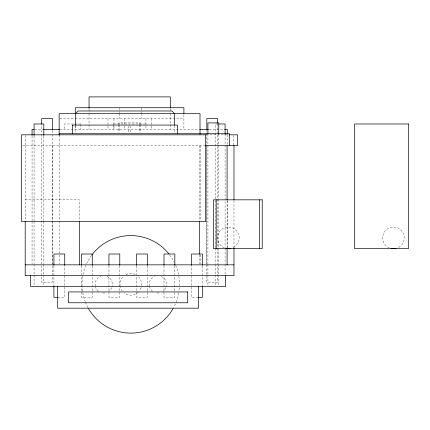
<?xml version="1.0" encoding="UTF-8"?>
<svg xmlns="http://www.w3.org/2000/svg" width="430" height="430" viewBox="0 0 430 430"><rect width="100%" height="100%" fill="white"/><g stroke="black" fill="none" stroke-linecap="round" stroke-linejoin="round"><path stroke-width="0.32" stroke-dasharray="2.15 1.61" d="M59.743 118.567L74.476 118.567M75.142 118.567L183.9 118.567M80.872 123.985L64.602 123.985L64.602 129.403M113.407 123.985L145.942 123.985M217.774 123.985L215.339 123.985L215.339 247.562M34.679 129.403L43.183 129.403M59.743 129.403L199.111 129.403M209.174 129.403L224.014 129.403M206.115 134.821L228.411 134.821M22.795 145.652L204.949 145.652M25.193 199.832L79.367 199.832L79.367 220.606M57.921 297.35L64.742 297.35L64.742 266.009M198.332 297.35L191.517 297.35L191.517 266.009M233.974 200.563L233.974 248.105M233.608 135.455L233.608 145.652M227.287 134.601L227.287 145.652M227.287 200.563L227.287 248.105M227.099 200.563L227.099 248.105M225.089 134.058L225.089 247.562M225.089 248.234L225.089 263.676M225.089 264.348L225.089 274.426M218.757 134.3L218.757 198.671M218.757 199.343L218.757 247.621M218.757 248.293L218.757 263.714M218.757 264.385L218.757 274.442M218.757 275.114L218.757 285.842M217.655 123.931L217.655 282.177L206.825 282.177L206.825 130.634M215.339 248.234L215.339 263.676M215.339 264.348L215.339 274.426M215.339 275.098L215.339 285.842M207.921 134.3L207.921 263.714M207.921 264.385L207.921 274.442M207.921 275.114L207.921 285.842M206.454 146.324L206.454 264.171M202.347 266.009L202.347 285.348M200.197 145.652L200.197 220.649M200.197 254.797L200.197 264.171M199.579 145.652L199.579 220.649M199.579 254.797L199.579 264.171M183.9 114.74L183.9 129.403M174.795 125.732L174.795 133.735M174.827 266.009L174.827 297.35L163.991 297.35L163.991 266.009M170.307 108.838L170.307 112.816M170.307 113.477L170.307 124.093M170.307 124.759L170.307 129.403M151.365 118.567L151.365 129.403M147.307 266.009L147.307 297.35L136.471 297.35L136.471 266.009M145.942 118.567L145.942 129.403M141.298 107.731L141.298 112.827M141.298 113.466L141.298 118.567M140.416 124.173L140.416 122.899L118.744 122.899L118.744 124.173M140.416 124.813L140.416 132.462M139.336 122.899L139.336 124.173M139.336 124.813L139.336 132.462M130.666 125.936L130.666 133.085M128.5 125.936L128.5 133.085M124.254 118.567L124.254 129.403M119.83 122.899L119.83 124.173M119.83 124.813L119.83 132.462M119.782 266.009L119.782 297.35L108.951 297.35L108.951 266.009M119.658 107.731L119.658 112.827M119.658 113.466L119.658 118.567M118.744 124.813L118.744 132.462M113.971 118.567L113.971 129.403M113.407 124.587L113.407 129.403M107.984 118.567L107.984 129.403M92.262 266.009L92.262 297.35L81.426 297.35L81.426 266.009M89.042 108.838L89.042 112.816M89.042 113.477L89.042 124.093M89.042 124.759L89.042 129.403M80.872 124.587L80.872 129.403M75.449 125.576L75.449 129.403M75.073 125.732L75.11 133.735M59.259 135.058L59.259 145.652M59.152 145.652L59.152 220.649M59.152 221.321L59.152 264.171M53.906 266.009L53.906 285.348M52.713 145.652L52.713 220.649M52.713 221.321L52.713 264.171M52.524 130.634L52.524 282.177L41.694 282.177L41.694 124.598M43.828 136.073L43.828 220.697M43.828 221.369L43.828 263.676M43.828 264.348L43.828 274.426M43.828 275.098L43.828 285.842M34.078 136.073L34.078 220.697M34.078 221.369L34.078 263.676M34.078 264.348L34.078 274.426M34.078 275.098L34.078 285.842M32.062 135.901L32.062 220.649M32.062 221.321L32.062 264.171M25.558 135.455L25.558 145.652M25.193 145.652L25.193 220.649M224.272 247.874A10.836 10.836 0 0 1 219.73 231.292A10.836 10.836 0 0 1 236.919 231.195A10.836 10.836 0 0 1 232.565 247.825M389.392 247.89A10.836 10.836 0 0 1 384.845 231.308A10.836 10.836 0 0 1 402.039 231.211A10.836 10.836 0 0 1 397.685 247.841M161.196 276.339A8.67 8.67 0 0 1 166.254 286.59M165.889 287.665A8.67 8.67 0 0 1 163.158 291.223M159.014 292.943A8.67 8.67 0 0 1 156.751 292.943M152.602 291.223A8.67 8.67 0 0 1 149.506 286.59M149.377 286.041A8.67 8.67 0 0 1 154.564 276.339M107.022 276.339A8.67 8.67 0 0 1 112.074 286.59M111.714 287.665A8.67 8.67 0 0 1 108.978 291.223M104.834 292.943A8.67 8.67 0 0 1 102.571 292.943M98.427 291.223A8.67 8.67 0 0 1 95.331 286.59M95.202 286.041A8.67 8.67 0 0 1 100.389 276.339M175.709 265.375A48.757 48.757 0 0 1 179.477 287.02M179.434 287.692A48.757 48.757 0 0 1 178.885 292.379M178.767 293.045A48.757 48.757 0 0 1 175.709 303.317M175.44 303.94A48.757 48.757 0 0 1 173.666 307.563M87.913 307.563A48.757 48.757 0 0 1 85.618 302.693M85.366 302.064A48.757 48.757 0 0 1 82.592 291.712M82.495 291.046A48.757 48.757 0 0 1 82.076 286.348M82.049 285.681A48.757 48.757 0 0 1 91.499 255.474M169.678 254.931A48.757 48.757 0 0 1 174.29 262.316M138.455 276.683A10.836 10.836 0 0 1 141.26 287.149M141.099 287.692A10.836 10.836 0 0 1 139.213 291.164M138.455 292.008A10.836 10.836 0 0 1 123.969 292.765M122.373 291.164A10.836 10.836 0 0 1 120.325 287.149M120.088 286.041A10.836 10.836 0 0 1 123.13 276.683M125.872 274.695A10.836 10.836 0 0 1 135.713 274.695"/><path stroke-width="0.64" d="M218.951 123.985L225.089 123.985L225.089 134.058M72.364 125.066L177.504 125.066L177.504 133.735M34.078 129.403L32.062 129.403L32.062 135.251M43.468 129.403L59.571 129.403M199.778 129.403L208.502 129.403M224.6 129.403L227.287 129.403L227.287 133.95M228.937 134.821L237.666 134.821L237.666 145.652L205.266 145.652M25.193 264.842L233.974 264.842M57.921 297.35L53.906 297.35L53.906 286.014M198.332 297.35L202.347 297.35L202.347 286.014M259.543 199.832L259.543 248.588M233.974 145.652L233.974 199.891M233.974 248.105L233.974 275.678L25.193 275.678L25.193 221.278M229.378 145.652L229.378 133.735L59.259 133.735L59.259 135.058M227.099 145.652L227.099 199.891M227.099 248.105L227.099 264.842M225.648 275.678L225.648 286.514L30.611 286.514L30.611 275.678M218.757 133.628L218.757 122.899L207.921 122.899L207.921 133.628M217.655 123.259L217.655 118.567L206.825 118.567L206.825 129.968M216.193 199.832L216.193 248.588M202.347 265.342L202.347 254.006L191.517 254.006L191.517 265.342M200.014 134.16L200.014 113.692L59.152 113.692L59.152 134.821M199.579 221.321L199.579 254.13M198.558 286.514L198.558 308.186L57.701 308.186L57.701 286.514M183.9 113.466L183.9 107.731L75.449 107.731L75.449 113.466M174.827 265.342L174.827 254.006L163.991 254.006L163.991 265.342M174.618 125.066L174.618 113.692L171.909 110.983L78.077 110.983L75.368 113.692L75.368 125.066M170.307 108.172L170.307 96.895L89.042 96.895L89.042 108.172M147.307 265.342L147.307 254.006L136.471 254.006L136.471 265.342M119.782 265.342L119.782 254.006L108.951 254.006L108.951 265.342M92.262 265.342L92.262 254.006L81.426 254.006L81.426 265.342M79.367 221.278L79.367 264.842M72.401 125.066L72.401 133.735M64.742 265.342L64.742 254.006L53.906 254.006L53.906 265.342M52.524 129.968L52.524 118.567L41.694 118.567L41.694 123.931M43.828 135.402L43.828 123.985L34.078 123.985L34.078 135.402M230.948 248.363A10.836 10.836 0 0 1 225.895 248.389M396.068 248.379A10.836 10.836 0 0 1 391.015 248.406M173.016 308.724A48.757 48.757 0 0 1 88.564 308.724M91.902 254.931A48.757 48.757 0 0 1 168.85 253.867M408.5 123.985L354.551 123.985L354.551 248.588L408.5 248.588L408.5 123.985M205.701 134.821L21.5 134.821L21.5 221.504L205.701 221.504L205.701 134.821M262.219 199.832L213.463 199.832L213.463 248.588L262.219 248.588L262.219 199.832M187.722 291.932L68.531 291.932L68.531 302.768L187.722 302.768L187.722 291.932"/></g></svg>
